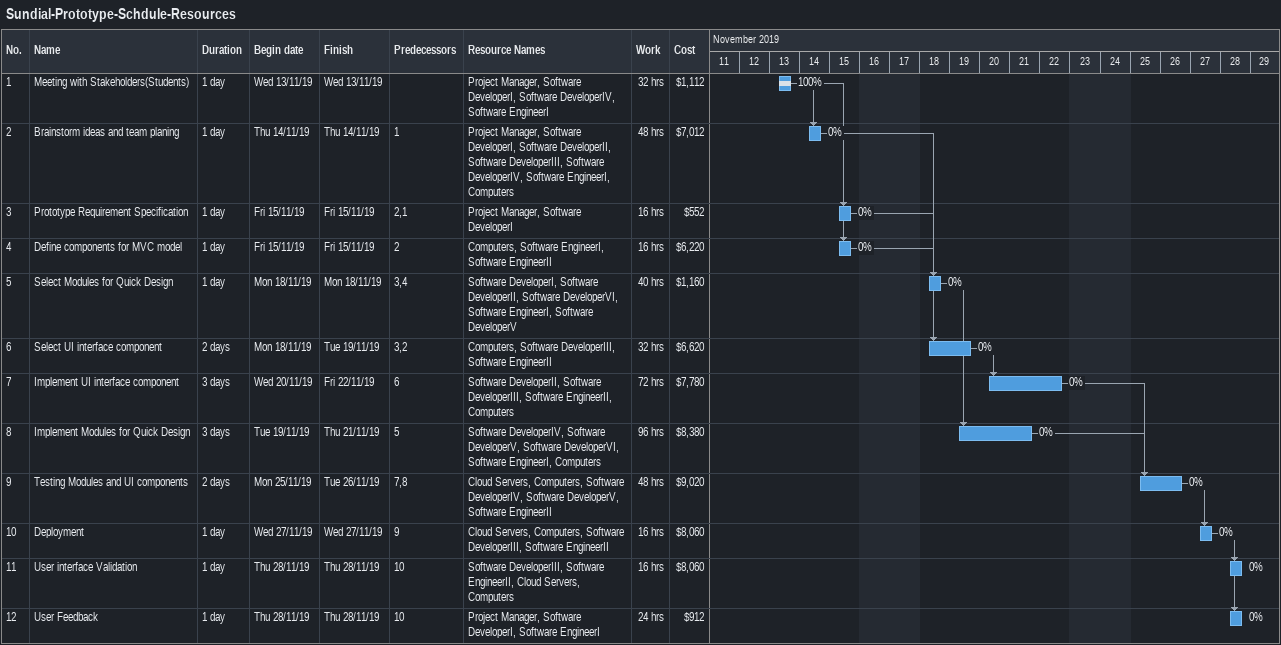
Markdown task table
Sundial-Prototype-Schdule-Resources

| ID | Task | Duration | Start | Finish | Predecessors | Resources | % complete | Work (h) | Cost ($) |
|---|---|---|---|---|---|---|---|---|---|
| 1 | Meeting with Stakeholders(Students) | 1d | 2019-11-13 | 2019-11-13 |  | Project Manager, Software DeveloperI, Software DeveloperIV, Software EngineerI | 100 | 32 | 1112 |
| 2 | Brainstorm ideas and team planing | 1d | 2019-11-14 | 2019-11-14 | 1 | Project Manager, Software DeveloperI, Software DeveloperII, Software DeveloperIII, Software DeveloperIV, Software EngineerI, Computers | 0 | 48 | 7012 |
| 3 | Prototype Requirement Specification | 1d | 2019-11-15 | 2019-11-15 | 2, 1 | Project Manager, Software DeveloperI | 0 | 16 | 552 |
| 4 | Define components for MVC model | 1d | 2019-11-15 | 2019-11-15 | 2 | Computers, Software EngineerI, Software EngineerII | 0 | 16 | 6220 |
| 5 | Select Modules for Quick Design | 1d | 2019-11-18 | 2019-11-18 | 3, 4 | Software DeveloperI, Software DeveloperII, Software DeveloperVI, Software EngineerI, Software DeveloperV | 0 | 40 | 1160 |
| 6 | Select UI interface component | 2d | 2019-11-18 | 2019-11-19 | 3, 2 | Computers, Software DeveloperIII, Software EngineerII | 0 | 32 | 6620 |
| 7 | Implement UI interface component | 3d | 2019-11-20 | 2019-11-22 | 6 | Software DeveloperII, Software DeveloperIII, Software EngineerII, Computers | 0 | 72 | 7780 |
| 8 | Implement Modules for Quick Design | 3d | 2019-11-19 | 2019-11-21 | 5 | Software DeveloperIV, Software DeveloperV, Software DeveloperVI, Software EngineerI, Computers | 0 | 96 | 8380 |
| 9 | Testing Modules and UI components | 2d | 2019-11-25 | 2019-11-26 | 7, 8 | Cloud Servers, Computers, Software DeveloperIV, Software DeveloperV, Software EngineerII | 0 | 48 | 9020 |
| 10 | Deployment | 1d | 2019-11-27 | 2019-11-27 | 9 | Cloud Servers, Computers, Software DeveloperIII, Software EngineerII | 0 | 16 | 8060 |
| 11 | User interface Validation | 1d | 2019-11-28 | 2019-11-28 | 10 | Software DeveloperIII, Software EngineerII, Cloud Servers, Computers | 0 | 16 | 8060 |
| 12 | User Feedback | 1d | 2019-11-28 | 2019-11-28 | 10 | Project Manager, Software DeveloperI, Software EngineerI | 0 | 24 | 912 |
